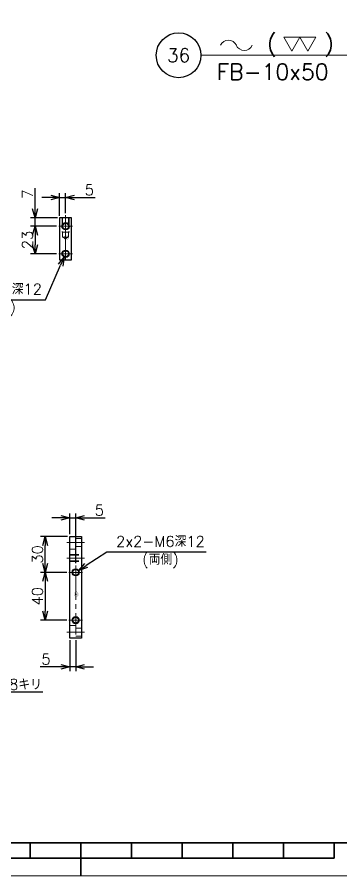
# Model space of a CAD drawing. Header units: millimetres. Extents: x 0 to 1764, y -17 to 1242.
# Drawn here: x 856 to 1127, y 0 to 718 of the extents above; entities that cross this region are included whole.
import ezdxf
from ezdxf import colors
from ezdxf.entities.mleader import LeaderData, LeaderLine
from ezdxf.enums import TextEntityAlignment as Align
from ezdxf.math import Vec2, Vec3

# ---------------------------------------------------------------- set-up
doc = ezdxf.new("R2010")
doc.units = ezdxf.units.MM
doc.header["$LTSCALE"] = 1.2
doc.header["$PDMODE"] = 99
doc.header["$PDSIZE"] = 1
doc.linetypes.add('CENTER2', pattern=[28.575, 19.05, -3.175, 3.175, -3.175])
doc.linetypes.add('HIDDEN', pattern=[9.525, 6.35, -3.175])
for name, color, linetype, lineweight in [('04_HIDDEN', 2, 'HIDDEN', 13), ('05_CENTER', 4, 'CENTER2', 13), ('07_TEXT', 3, 'Continuous', 13), ('08_DIM', 3, 'Continuous', 13), ('90_FRAME', 5, 'Continuous', 35)]:
    doc.layers.add(name, color=color, linetype=linetype, lineweight=lineweight)
doc.layers.add('10_DRAFT', color=8, linetype='Continuous', lineweight=0, plot=False)
doc.layers.add('91_BLANK', color=5, linetype='Continuous', lineweight=0, plot=False)
doc.styles.add('KSS_TXT', font='txt.shx', dxfattribs={"bigfont": 'extfont2.shx'})
doc.styles.get("Standard").update_dxf_attribs({"font": 'txt.shx', "bigfont": 'extfont2.shx'})
doc.dimstyles.new('KSS_DIM', dxfattribs={"dimscale": 3, "dimtxt": 3, "dimasz": 2.5, "dimexe": 1.25, "dimexo": 0.625, "dimtad": 1, "dimdsep": 46, "dimtxsty": 'KSS_TXT', "dimblk": 'OPEN30', "dimcen": 0, "dimazin": 2, "dimtfac": 0.75, "dimtmove": 0, "dimatfit": 3, "dimldrblk": 'OPEN30', "dimfxl": 1.25, "dimtolj": 1, "dimarcsym": 0})
doc.dimstyles.new('KSS_DIM$3', dxfattribs={"dimscale": 3, "dimtxt": 3, "dimasz": 2.5, "dimexe": 1.25, "dimexo": 0.625, "dimtad": 1, "dimtih": 1, "dimtoh": 1, "dimdsep": 46, "dimtxsty": 'KSS_TXT', "dimblk": 'OPEN30', "dimcen": 0, "dimazin": 2, "dimtfac": 0.75, "dimtofl": 0, "dimtmove": 0, "dimatfit": 3, "dimldrblk": 'OPEN30', "dimfxl": 1.25, "dimtolj": 1, "dimarcsym": 0})

# ---------------------------------------------------------------- blocks, each defined once
blk = doc.blocks.new('M6tz_1')
at = {"color": 0}
for radius in [3, 2.5]:
    blk.add_circle((0, 0), radius, dxfattribs=at)
at = {"layer": '05_CENTER'}
for p, q in [((5.68, 0), (-5.68, 0)), ((0, -5.68), (0, 5.68))]:
    blk.add_line(p, q, dxfattribs=at)
blk = doc.blocks.new('AM_BALLOON1')
at = {"transparency": 16777216}
blk.add_circle((0, 0), 5, dxfattribs=at)
blk.add_attdef('B_NUMBER', text='', height=3, dxfattribs=at).set_placement((0, 0), align=Align.MIDDLE_CENTER)
blk = doc.blocks.new('_OPEN')
at = {"color": 0, "linetype": 'ByBlock'}
for p, q in [((-1, 0.167), (0, 0)), ((0, 0), (-1, -0.167)), ((0, 0), (-1, 0))]:
    blk.add_line(p, q, dxfattribs=at)
blk = doc.blocks.new('_Open30')
at = {"color": 0, "linetype": 'ByBlock', "lineweight": -2}
for p, q in [((-1, 0.268), (0, 0)), ((0, 0), (-1, -0.268)), ((0, 0), (-1, 0))]:
    blk.add_line(p, q, dxfattribs=at)
blk = doc.blocks.new('*D228')
at = {"layer": '08_DIM', "color": 0, "lineweight": -2, "transparency": 16777216}
for p, q in [((871.14, 558.02), (871.14, 575.27)), ((889.91, 550.52), (867.39, 550.52)), ((871.14, 543.52), (871.14, 550.52)), ((889.24, 543.52), (867.39, 543.52)), ((871.14, 536.02), (871.14, 528.52))]:
    blk.add_line(p, q, dxfattribs=at)
at = {"layer": 'Defpoints', "color": 0, "transparency": 16777216}
for p in [(871.14, 550.52), (891.79, 550.52), (891.11, 543.52)]:
    blk.add_point(p, dxfattribs=at)
at = {"layer": '08_DIM', "color": 0, "lineweight": -2, "transparency": 16777216, "xscale": 7.5, "yscale": 7.5, "zscale": 7.5}
for p, rotation in [((871.14, 550.52), 270), ((871.14, 543.52), 90)]:
    blk.add_blockref('_Open30', p, dxfattribs=dict(at, rotation=rotation))
at = {"layer": '08_DIM', "color": 0, "transparency": 16777216, "insert": (864.76, 570.39), "char_height": 9, "attachment_point": 5, "rotation": 90, "style": 'KSS_TXT'}
blk.add_mtext('\\A1;7', dxfattribs=at)
blk = doc.blocks.new('*D229')
at = {"layer": '08_DIM', "color": 0, "lineweight": -2, "transparency": 16777216}
for p, q in [((889.24, 543.52), (867.39, 543.52)), ((871.14, 536.02), (871.14, 528.02)), ((889.24, 520.52), (867.39, 520.52))]:
    blk.add_line(p, q, dxfattribs=at)
at = {"layer": 'Defpoints', "color": 0, "transparency": 16777216}
for p in [(891.11, 543.52), (871.14, 520.52), (891.11, 520.52)]:
    blk.add_point(p, dxfattribs=at)
at = {"layer": '08_DIM', "color": 0, "lineweight": -2, "transparency": 16777216, "xscale": 7.5, "yscale": 7.5, "zscale": 7.5}
for p, rotation in [((871.14, 543.52), 90), ((871.14, 520.52), 270)]:
    blk.add_blockref('_Open30', p, dxfattribs=dict(at, rotation=rotation))
at = {"layer": '08_DIM', "color": 0, "transparency": 16777216, "insert": (864.76, 532.02), "char_height": 9, "attachment_point": 5, "rotation": 90, "style": 'KSS_TXT'}
blk.add_mtext('\\A1;23', dxfattribs=at)
blk = doc.blocks.new('*D230')
at = {"layer": '08_DIM', "color": 0, "lineweight": -2, "transparency": 16777216}
for p, q in [((891.79, 552.39), (891.79, 571.35)), ((896.79, 554.58), (896.79, 571.35)), ((884.29, 567.6), (876.79, 567.6)), ((891.79, 567.6), (896.79, 567.6)), ((904.29, 567.6), (921.54, 567.6))]:
    blk.add_line(p, q, dxfattribs=at)
at = {"layer": 'Defpoints', "color": 0, "transparency": 16777216}
for p in [(896.79, 567.6), (891.79, 550.52), (896.79, 552.71)]:
    blk.add_point(p, dxfattribs=at)
at = {"layer": '08_DIM', "color": 0, "lineweight": -2, "transparency": 16777216, "xscale": 7.5, "yscale": 7.5, "zscale": 7.5}
blk.add_blockref('_Open30', (891.79, 567.6), dxfattribs=at)
at = {"layer": '08_DIM', "color": 0, "lineweight": -2, "transparency": 16777216, "xscale": 7.5, "yscale": 7.5, "zscale": 7.5, "rotation": 180}
blk.add_blockref('_Open30', (896.79, 567.6), dxfattribs=at)
at = {"layer": '08_DIM', "color": 0, "transparency": 16777216, "insert": (916.66, 573.97), "char_height": 9, "attachment_point": 5, "style": 'KSS_TXT'}
blk.add_mtext('\\A1;5', dxfattribs=at)
blk = doc.blocks.new('*D234')
at = {"layer": '08_DIM', "color": 0, "lineweight": -2, "transparency": 16777216}
for p, q in [((880.06, 481.99), (892.61, 510.88)), ((801.38, 481.99), (880.06, 481.99))]:
    blk.add_line(p, q, dxfattribs=at)
at = {"layer": 'Defpoints', "color": 0, "transparency": 16777216}
for p in [(895.59, 517.76), (897.98, 523.27)]:
    blk.add_point(p, dxfattribs=at)
at = {"layer": '08_DIM', "color": 0, "lineweight": -2, "transparency": 16777216, "xscale": 7.5, "yscale": 7.5, "zscale": 7.5, "rotation": 66.52512644623862}
blk.add_blockref('_Open30', (895.59, 517.76), dxfattribs=at)
at = {"layer": '08_DIM', "color": 0, "transparency": 16777216, "insert": (839.78, 481.99), "char_height": 9, "attachment_point": 5, "style": 'KSS_TXT'}
blk.add_mtext('\\A1;2x2-M6深12\\P(両側)', dxfattribs=at)
blk = doc.blocks.new('p1ba05')
for centre, start, end in [((-2.95, 0.29), 24.2276, 155.5758), ((0, 1.62), 204.2276, 335.5758)]:
    blk.add_arc(centre, 1.62, start, end)
blk = doc.blocks.new('p1ba02')
for p, q in [((-1.5, 2.6), (1.5, 2.6)), ((0, 0), (-1.5, 2.6)), ((1.5, 2.6), (0, 0)), ((3, 0), (1.5, 2.6)), ((1.5, 2.6), (4.5, 2.6)), ((4.5, 2.6), (3, 0))]:
    blk.add_line(p, q)
blk = doc.blocks.new('*D255')
at = {"layer": '08_DIM', "color": 0, "lineweight": -2, "transparency": 16777216}
for p, q in [((898.35, 283.94), (875.82, 283.94)), ((879.57, 261.44), (879.57, 276.44)), ((897.67, 253.94), (875.82, 253.94))]:
    blk.add_line(p, q, dxfattribs=at)
at = {"layer": 'Defpoints', "color": 0, "transparency": 16777216}
for p in [(879.57, 283.94), (900.22, 283.94), (899.55, 253.94)]:
    blk.add_point(p, dxfattribs=at)
at = {"layer": '08_DIM', "color": 0, "lineweight": -2, "transparency": 16777216, "xscale": 7.5, "yscale": 7.5, "zscale": 7.5}
for p, rotation in [((879.57, 283.94), 90), ((879.57, 253.94), 270)]:
    blk.add_blockref('_Open30', p, dxfattribs=dict(at, rotation=rotation))
at = {"layer": '08_DIM', "color": 0, "transparency": 16777216, "insert": (873.2, 268.94), "char_height": 9, "attachment_point": 5, "rotation": 90, "style": 'KSS_TXT'}
blk.add_mtext('\\A1;30', dxfattribs=at)
blk = doc.blocks.new('*D256')
at = {"layer": '08_DIM', "color": 0, "lineweight": -2, "transparency": 16777216}
for p, q in [((897.67, 253.94), (875.82, 253.94)), ((879.57, 246.44), (879.57, 221.44)), ((897.67, 213.94), (875.82, 213.94))]:
    blk.add_line(p, q, dxfattribs=at)
at = {"layer": 'Defpoints', "color": 0, "transparency": 16777216}
for p in [(899.55, 253.94), (879.57, 213.94), (899.55, 213.94)]:
    blk.add_point(p, dxfattribs=at)
at = {"layer": '08_DIM', "color": 0, "lineweight": -2, "transparency": 16777216, "xscale": 7.5, "yscale": 7.5, "zscale": 7.5}
for p, rotation in [((879.57, 253.94), 90), ((879.57, 213.94), 270)]:
    blk.add_blockref('_Open30', p, dxfattribs=dict(at, rotation=rotation))
at = {"layer": '08_DIM', "color": 0, "transparency": 16777216, "insert": (873.2, 233.94), "char_height": 9, "attachment_point": 5, "rotation": 90, "style": 'KSS_TXT'}
blk.add_mtext('\\A1;40', dxfattribs=at)
blk = doc.blocks.new('*D257')
at = {"layer": '08_DIM', "color": 0, "lineweight": -2, "transparency": 16777216}
for p, q in [((900.22, 285.81), (900.22, 303.26)), ((905.22, 261.49), (905.22, 303.26)), ((892.72, 299.51), (885.22, 299.51)), ((900.22, 299.51), (905.22, 299.51)), ((912.72, 299.51), (929.97, 299.51))]:
    blk.add_line(p, q, dxfattribs=at)
at = {"layer": 'Defpoints', "color": 0, "transparency": 16777216}
for p in [(905.22, 299.51), (900.22, 283.94), (905.22, 259.61)]:
    blk.add_point(p, dxfattribs=at)
at = {"layer": '08_DIM', "color": 0, "lineweight": -2, "transparency": 16777216, "xscale": 7.5, "yscale": 7.5, "zscale": 7.5}
blk.add_blockref('_Open30', (900.22, 299.51), dxfattribs=at)
at = {"layer": '08_DIM', "color": 0, "lineweight": -2, "transparency": 16777216, "xscale": 7.5, "yscale": 7.5, "zscale": 7.5, "rotation": 180}
blk.add_blockref('_Open30', (905.22, 299.51), dxfattribs=at)
at = {"layer": '08_DIM', "color": 0, "transparency": 16777216, "insert": (925.1, 305.89), "char_height": 9, "attachment_point": 5, "style": 'KSS_TXT'}
blk.add_mtext('\\A1;5', dxfattribs=at)
blk = doc.blocks.new('*D266')
at = {"layer": '08_DIM', "color": 0, "lineweight": -2, "transparency": 16777216}
for p, q in [((900.22, 197.06), (900.22, 171.19)), ((905.22, 197.06), (905.22, 171.19)), ((892.72, 174.94), (875.47, 174.94)), ((905.22, 174.94), (900.22, 174.94)), ((912.72, 174.94), (920.22, 174.94))]:
    blk.add_line(p, q, dxfattribs=at)
at = {"layer": 'Defpoints', "color": 0, "transparency": 16777216}
for p in [(900.22, 198.94), (905.22, 198.94), (900.22, 174.94)]:
    blk.add_point(p, dxfattribs=at)
at = {"layer": '08_DIM', "color": 0, "lineweight": -2, "transparency": 16777216, "xscale": 7.5, "yscale": 7.5, "zscale": 7.5}
blk.add_blockref('_Open30', (900.22, 174.94), dxfattribs=at)
at = {"layer": '08_DIM', "color": 0, "lineweight": -2, "transparency": 16777216, "xscale": 7.5, "yscale": 7.5, "zscale": 7.5, "rotation": 180}
blk.add_blockref('_Open30', (905.22, 174.94), dxfattribs=at)
at = {"layer": '08_DIM', "color": 0, "transparency": 16777216, "insert": (880.35, 181.31), "char_height": 9, "attachment_point": 5, "style": 'KSS_TXT'}
blk.add_mtext('\\A1;5', dxfattribs=at)
blk = doc.blocks.new('*D269')
at = {"layer": '08_DIM', "color": 0, "lineweight": -2, "transparency": 16777216}
for p, q in [((817.59, 153.76), (780.33, 195.78)), ((877.66, 153.76), (817.59, 153.76))]:
    blk.add_line(p, q, dxfattribs=at)
at = {"layer": 'Defpoints', "color": 0, "transparency": 16777216}
for p in [(770.85, 206.48), (775.36, 201.39)]:
    blk.add_point(p, dxfattribs=at)
at = {"layer": '08_DIM', "color": 0, "lineweight": -2, "transparency": 16777216, "xscale": 7.5, "yscale": 7.5, "zscale": 7.5, "rotation": 131.5559637810184}
blk.add_blockref('_Open30', (775.36, 201.39), dxfattribs=at)
at = {"layer": '08_DIM', "color": 0, "transparency": 16777216, "insert": (848.56, 160.13), "char_height": 9, "attachment_point": 5, "style": 'KSS_TXT'}
blk.add_mtext('\\A1;8-6.8キリ', dxfattribs=at)
blk = doc.blocks.new('*D270')
at = {"layer": '08_DIM', "color": 0, "lineweight": -2, "transparency": 16777216}
for p, q in [((931.47, 270.84), (914.05, 259.62)), ((1014.65, 270.84), (931.47, 270.84))]:
    blk.add_line(p, q, dxfattribs=at)
at = {"layer": 'Defpoints', "color": 0, "transparency": 16777216}
for p in [(902.7, 252.31), (907.75, 255.56)]:
    blk.add_point(p, dxfattribs=at)
at = {"layer": '08_DIM', "color": 0, "lineweight": -2, "transparency": 16777216, "xscale": 7.5, "yscale": 7.5, "zscale": 7.5, "rotation": 212.7808986654402}
blk.add_blockref('_Open30', (907.75, 255.56), dxfattribs=at)
at = {"layer": '08_DIM', "color": 0, "transparency": 16777216, "insert": (976.25, 270.84), "char_height": 9, "attachment_point": 5, "style": 'KSS_TXT'}
blk.add_mtext('\\A1;2x2-M6深12\\P(両側)', dxfattribs=at)

msp = doc.modelspace()

# ---------------------------------------------------------------- linework, layer by layer
at = {"color": 0}
for points in [[(891.789, 515.516), (901.789, 515.516), (901.789, 550.516), (891.789, 550.516)], [(900.225, 198.936), (900.225, 283.936), (910.225, 283.936), (910.225, 198.936)]]:
    msp.add_lwpolyline(points, close=True, dxfattribs=at)
at = {"layer": '04_HIDDEN'}
for p, q in [((893.789, 550.516), (893.789, 538.516)), ((894.289, 550.516), (894.289, 534.516)), ((899.289, 550.516), (899.289, 534.516)), ((899.789, 550.516), (899.789, 538.516)), ((899.789, 538.516), (893.789, 538.516)), ((896.789, 533.073), (894.289, 534.516)), ((899.289, 534.516), (894.289, 534.516)), ((899.289, 534.516), (896.789, 533.073)), ((905.225, 273.436), (905.225, 283.936)), ((910.225, 282.336), (905.225, 282.336)), ((905.225, 273.436), (900.225, 273.436)), ((910.225, 275.536), (905.225, 275.536)), ((900.225, 268.936), (910.225, 268.936)), ((900.225, 268.436), (910.225, 268.436)), ((900.225, 263.436), (910.225, 263.436)), ((900.225, 262.936), (910.225, 262.936)), ((905.225, 209.436), (900.225, 209.436)), ((905.225, 209.436), (905.225, 198.936)), ((910.225, 207.336), (905.225, 207.336)), ((910.225, 200.536), (905.225, 200.536))]:
    msp.add_line(p, q, dxfattribs=at)
at = {"layer": '05_CENTER'}
for p, q in [((896.789, 552.709), (896.789, 531.335)), ((896.789, 543.516), (896.789, 520.516)), ((897.721, 278.936), (912.728, 278.936)), ((897.721, 265.936), (912.728, 265.936)), ((905.225, 253.936), (905.225, 213.936)), ((897.721, 203.936), (912.728, 203.936))]:
    msp.add_line(p, q, dxfattribs=at)
at = {"layer": '08_DIM'}
msp.add_line((1010.245, 686.589), (1137.799, 686.589), dxfattribs=at)
at = {"layer": '90_FRAME'}
for p, q in [((867.125, 14.743), (867.125, 27.485)), ((909.6, 0), (909.6, 27.485)), ((952.076, 14.743), (952.076, 27.485)), ((994.551, 14.743), (994.551, 27.485)), ((1037.026, 14.743), (1037.026, 27.485)), ((1079.501, 14.743), (1079.501, 27.485)), ((1121.977, 14.743), (1121.977, 27.485)), ((697.224, 14.743), (1121.977, 14.743))]:
    msp.add_line(p, q, dxfattribs=at)
msp.add_lwpolyline([(82.742, 27.485), (1736.459, 27.485), (1736.459, 1209.75), (82.742, 1209.75)], close=True, dxfattribs=at)
at = {"layer": '91_BLANK'}
msp.add_lwpolyline([(0, 0), (1764.068, 0), (1764.068, 1241.619), (0, 1241.619)], close=True, dxfattribs=at)

# ---------------------------------------------------------------- block references
at = {"rotation": 270}
for p in [(896.789, 543.516), (896.789, 520.516), (905.225, 253.936), (905.225, 213.936)]:
    msp.add_blockref('M6tz_1', p, dxfattribs=at)
at = {"layer": '08_DIM', "xscale": 4.5, "yscale": 4.5, "zscale": 4.5}
for name, p in [('p1ba05', (1046.5, 690.692)), ('p1ba02', (1086.369, 690.166))]:
    msp.add_blockref(name, p, dxfattribs=at)

# ---------------------------------------------------------------- texts
at = {"layer": '07_TEXT', "style": 'KSS_TXT'}
msp.add_text('(   )', height=13.5, dxfattribs=at).set_placement((1065.506, 689.827))
at = {"layer": '08_DIM', "style": 'KSS_TXT'}
msp.add_text('FB-10x50', height=13.5, dxfattribs=at).set_placement((1023.48, 665.973))
at = {"layer": '10_DRAFT', "style": 'KSS_TXT'}
for s, p in [('①', (895.267, 535.983)), ('②', (903.787, 237.883))]:
    msp.add_text(s, height=3, rotation=270, dxfattribs=at).set_placement(p)

# ---------------------------------------------------------------- dimensions: what is measured, and where the dimension line sits
at = {"layer": '08_DIM'}
for base, p1, p2, angle, picture, middle in [((871.139, 550.516), (891.113, 543.516), (891.789, 550.516), 90, '*D228', (864.764, 570.391)), ((896.789, 567.597), (891.789, 550.516), (896.789, 552.709), 180, '*D230', (916.664, 573.972)), ((871.139, 520.516), (891.113, 543.516), (891.113, 520.516), 90, '*D229', (864.764, 532.016)), ((905.225, 299.511), (900.225, 283.936), (905.225, 259.611), 180, '*D257', (925.1, 305.886)), ((879.574, 283.936), (899.549, 253.936), (900.225, 283.936), 90, '*D255', (873.199, 268.936)), ((879.574, 213.936), (899.549, 253.936), (899.549, 213.936), 90, '*D256', (873.199, 233.936))]:
    dim = msp.add_linear_dim(base=base, p1=p1, p2=p2, angle=angle, dimstyle='KSS_DIM', override={"dimarcsym": 1}, dxfattribs=at)
    dim.commit()
    dim.dimension.update_dxf_attribs({"geometry": picture, "text_midpoint": middle})
for p1, p2, text, override, picture, middle in [((897.984, 523.267), (895.594, 517.764), '2x2-M<>', {"dimpost": '<>深12\\X(両側)', "dimtix": 1, "dimarcsym": 1}, '*D234', (839.783, 481.992)), ((902.702, 252.311), (907.747, 255.56), '2x2-M<>', {"dimpost": '<>深12\\X(両側)', "dimtix": 1, "dimarcsym": 1}, '*D270', (976.247, 270.838)), ((770.849, 206.48), (775.36, 201.391), '8-<>キリ', {"dimpost": '<>', "dimtix": 1, "dimarcsym": 1}, '*D269', (848.561, 153.758))]:
    dim = msp.add_diameter_dim_2p(p1=p1, p2=p2, text=text, dimstyle='KSS_DIM$3', override=override, dxfattribs=at)
    dim.commit()
    dim.dimension.update_dxf_attribs({"geometry": picture, "text_midpoint": middle, "dimtype": 163})
dim = msp.add_linear_dim(base=(900.225, 174.94), p1=(905.225, 198.936), p2=(900.225, 198.936), dimstyle='KSS_DIM', override={"dimarcsym": 1}, dxfattribs=at)
dim.commit()
dim.dimension.update_dxf_attribs({"geometry": '*D266', "text_midpoint": (880.35, 181.315)})

# ---------------------------------------------------------------- leaders
ml = msp.add_multileader_block('Standard', dxfattribs=at)
ml.set_content('AM_BALLOON1', color=256, scale=3.75)
ml.set_attribute('B_NUMBER', '33', width=0)
ml.set_leader_properties(color=256, linetype='ByLayer', lineweight=-1)
ml.set_arrow_properties(name='OPEN')
ml.build(insert=Vec2(0, 0))
ml.multileader.update_dxf_attribs({"leader_type": 0, "has_dogleg": 0, "text_right_attachment_type": 6, "dogleg_length": 0, "arrow_head_size": 7.5, "scale": 2.5, "block_connection_type": 1})
ctx = ml.context
ctx.base_point, ctx.scale, ctx.char_height, ctx.arrow_head_size, ctx.landing_gap_size, ctx.plane_origin = Vec3(1116.648, 1118.516), 2.5, 15, 7.5, 7.5, Vec3(1116.648, 1118.516)
ctx.right_attachment, ctx.attachment_type = 6, 1
notes = []
notes.append((ctx, [(0, (0, 0, 0), (0, 0), (1, 0), 1, [])]))
ctx.block.insert = Vec3(1116.648, 1118.516)
ml = msp.add_multileader_block('Standard', dxfattribs=at)
ml.set_content('AM_BALLOON1', color=256, scale=3.75)
ml.set_attribute('B_NUMBER', '36', width=0)
ml.set_leader_properties(color=256, linetype='ByLayer', lineweight=-1)
ml.set_arrow_properties(name='OPEN')
ml.build(insert=Vec2(0, 0))
ml.multileader.update_dxf_attribs({"leader_type": 0, "has_dogleg": 0, "text_right_attachment_type": 6, "dogleg_length": 0, "arrow_head_size": 7.5, "scale": 2.5, "block_connection_type": 1})
ctx = ml.context
ctx.base_point, ctx.scale, ctx.char_height, ctx.arrow_head_size, ctx.landing_gap_size, ctx.plane_origin = Vec3(991.473, 686.604), 2.5, 15, 7.5, 7.5, Vec3(991.473, 686.604)
ctx.right_attachment, ctx.attachment_type = 6, 1
notes.append((ctx, [(0, (0, 0, 0), (0, 0), (1, 0), 1, [])]))
ctx.block.insert = Vec3(991.473, 686.604)
for ctx, leaders in notes:
    for number, flags, end, landing, length, lines in leaders:
        leader = LeaderData()
        leader.index, (leader.has_last_leader_line, leader.has_dogleg_vector, leader.attachment_direction) = number, flags
        leader.last_leader_point, leader.dogleg_vector, leader.dogleg_length = Vec3(end), Vec3(landing), length
        for number, points, colour, breaks in lines:
            line = LeaderLine()
            line.index, line.vertices, line.color, line.breaks = number, Vec3.list(points), colors.encode_raw_color(colour), breaks
            leader.lines.append(line)
        ctx.leaders.append(leader)

doc.saveas('drawing.dxf')
